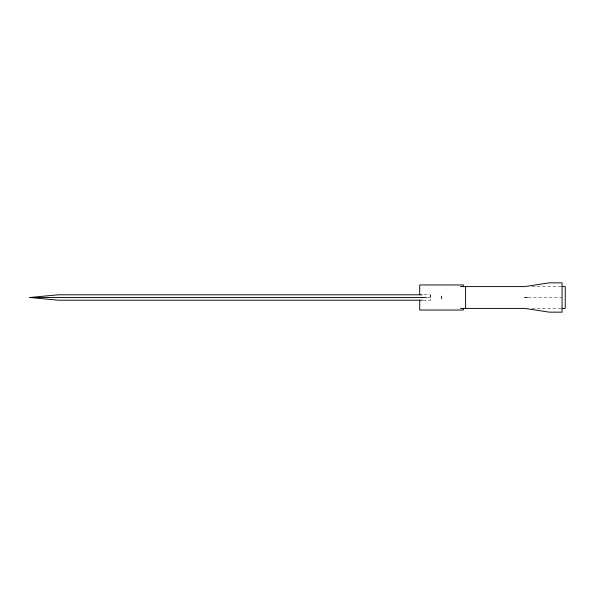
<?xml version="1.0" encoding="UTF-8"?>
<svg xmlns="http://www.w3.org/2000/svg" width="595" height="595" viewBox="0 0 595 595"><rect width="100%" height="100%" fill="white"/><g stroke="black" fill="none" stroke-linecap="round" stroke-linejoin="round"><path stroke-width="0.45" stroke-dasharray="2.98 2.23" d="M423.142 300.207L430.222 300.207L430.222 294.793L423.142 294.793M531.945 286.589L561.152 286.589M427.374 297.5L430.155 297.5M528.301 297.5L562.067 297.5M531.945 308.411L561.152 308.411M430.222 294.793L430.222 300.207"/><path stroke-width="0.89" d="M422.257 300.207L58.325 300.207L29.75 297.5L58.325 294.793L422.257 294.793M460.448 286.589L524.649 286.589L549.319 282.841L562.067 282.841L562.067 312.159L549.319 312.159L524.649 308.411L460.448 308.411M562.067 286.589L565.25 286.589L565.25 308.411L562.067 308.411M29.75 297.5L426.444 297.5M524.649 297.5L527.386 297.5M465.602 286.589L465.602 308.411M463.379 286.589L463.379 284.96L419.72 284.96L419.72 294.793M463.379 308.411L463.379 310.04L419.72 310.04L419.72 300.207M441.549 296.213L441.549 298.787"/></g></svg>
